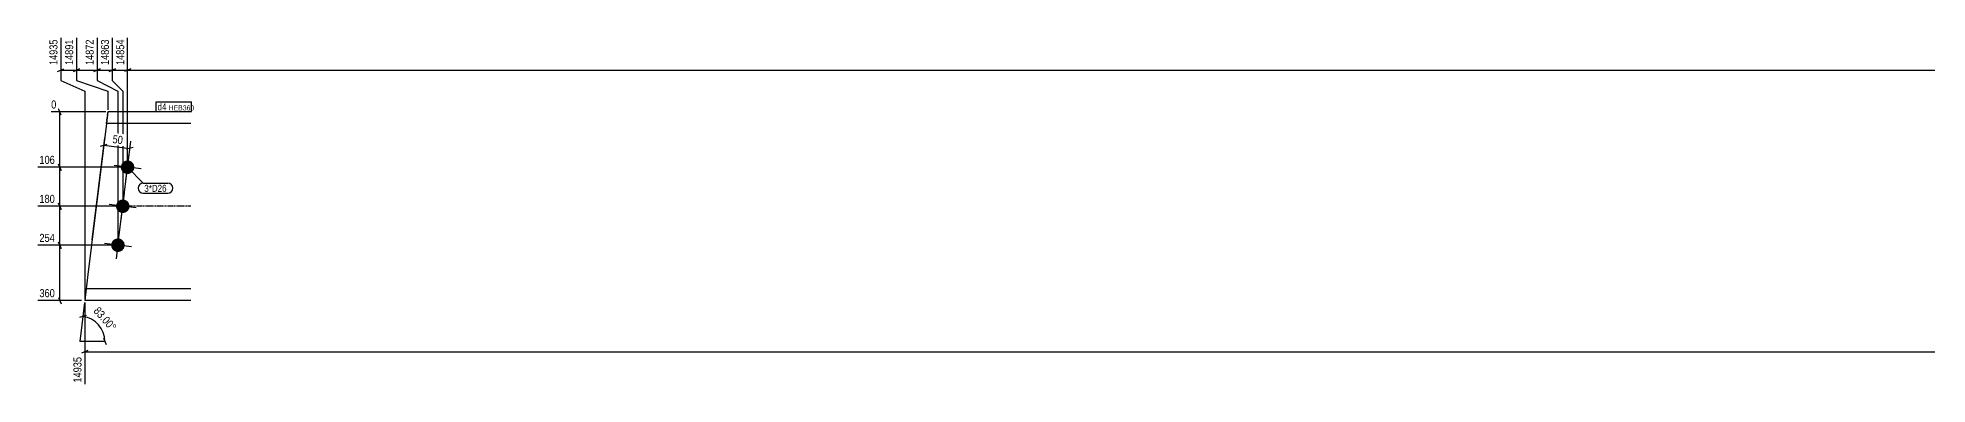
# Model space of a CAD drawing. Header units: millimetres. Extents: x 9 to 63589, y 10 to 4935.
# Drawn here: x 9 to 3614, y 32 to 693 of the extents above; entities that cross this region are included whole.
import ezdxf

# ---------------------------------------------------------------- set-up
doc = ezdxf.new("R2010")
doc.units = ezdxf.units.MM
doc.linetypes.add('DXK_LINE_DOT2', pattern=[3.9198, 1.9599, -1.9599])
doc.linetypes.add('DXK_LINE_DOT3', pattern=[5.9187, 2.979, -0.9799, 0.9799, -0.9799])
for name, color, linetype in [('MÅLSÆTNING', 7, 'Continuous'), ('STÅL', 7, 'Continuous'), ('TEKST', 7, 'Continuous')]:
    doc.layers.add(name, color=color, linetype=linetype)
doc.styles.add('Arial Narrow', font='ARIALN.TTF', dxfattribs={"height": 0.2})

msp = doc.modelspace()

# ---------------------------------------------------------------- hatches: boundary and pattern name
at = {"layer": 'STÅL', "linetype": 'Continuous'}
for points in [[(167.7, 447.2, -1), (193.5, 444, -1)], [(158.6, 372.8, -1), (184.4, 369.6, -1)], [(149.4, 298.3, -1), (175.2, 295.2, -1)]]:
    msp.add_hatch(color=96, dxfattribs=at).paths.add_polyline_path(points)

# ---------------------------------------------------------------- linework, layer by layer
at = {"layer": 'MÅLSÆTNING', "color": 7, "linetype": 'Continuous'}
for p, q in [((53.2, 692.3), (53.2, 610.9)), ((83.2, 692.3), (83.2, 610.9)), ((122.3, 692.3), (122.3, 610.9)), ((151.5, 692.3), (151.5, 610.9)), ((180.6, 449.6), (180.6, 692.3)), ((180.6, 449.6), (180.6, 692.3)), ((47.2, 628.5), (59.2, 633.3)), ((77.2, 628.5), (89.2, 633.3)), ((116.3, 628.5), (128.3, 633.3)), ((145.5, 628.5), (157.5, 633.3)), ((151.5, 630.9), (180.6, 630.9)), ((186.6, 633.3), (174.6, 628.5)), ((186.6, 633.3), (174.6, 628.5)), ((180.6, 630.9), (7482.1, 630.9)), ((83.2, 610.9), (143.2, 590.9)), ((83.2, 610.9), (143.2, 590.9)), ((122.3, 610.9), (162.3, 590.9)), ((122.3, 610.9), (162.3, 590.9)), ((143.2, 590.9), (143.2, 555.2)), ((143.2, 590.9), (143.2, 555.2)), ((151.5, 610.9), (171.5, 590.9)), ((151.5, 610.9), (171.5, 590.9)), ((162.3, 590.9), (162.3, 300.7)), ((162.3, 590.9), (162.3, 300.7)), ((171.5, 590.9), (171.5, 375.2)), ((171.5, 590.9), (171.5, 375.2)), ((139.2, 551.2), (34.9, 551.2)), ((53.9, 545.2), (49.1, 557.2)), ((51.5, 445.6), (51.5, 551.2)), ((113.2, 306.8), (137.1, 501.7)), ((129.1, 486), (141.6, 489.3)), ((135.4, 487.6), (185, 481.5)), ((162.8, 300.7), (186.7, 495.6)), ((191.3, 483.2), (178.8, 479.9)), ((176.6, 445.6), (9.6, 445.6)), ((176.6, 445.6), (9.6, 445.6)), ((49.1, 451.6), (53.9, 439.6)), ((53.9, 439.6), (49.1, 451.6)), ((167.5, 371.2), (9.6, 371.2)), ((53.9, 365.2), (49.1, 377.2)), ((51.5, 296.7), (51.5, 371.2)), ((158.3, 296.7), (9.6, 296.7)), ((158.3, 296.7), (9.6, 296.7)), ((49.1, 302.7), (53.9, 290.7)), ((53.9, 290.7), (49.1, 302.7)), ((51.5, 191.2), (51.5, 296.7)), ((92.8, 191.2), (9.6, 191.2)), ((49.1, 197.2), (53.9, 185.2)), ((98.5, 187.2), (95.3, 160.7)), ((99, 187.2), (99, 31.8)), ((101.5, 162.4), (89, 159.1)), ((95.3, 160.7), (89.4, 113.1)), ((137.4, 113.1), (89.4, 113.1)), ((135, 119.1), (139.8, 107.1)), ((105, 95.6), (93, 90.8)), ((99, 93.2), (9795.2, 93.2))]:
    msp.add_line(p, q, dxfattribs=at)
msp.add_arc((89.4, 113.1), 48, 0, 83, dxfattribs=at)
at = {"layer": 'STÅL', "color": 2, "linetype": 'Continuous'}
for p, q in [((143.2, 551.2), (140.4, 528.7)), ((301.2, 551.2), (143.2, 551.2)), ((140.4, 528.7), (105.1, 240.7)), ((301.2, 528.7), (140.4, 528.7)), ((105.1, 240.7), (99, 191.2)), ((301.2, 191.2), (99, 191.2)), ((301.2, 213.7), (101.8, 213.7))]:
    msp.add_line(p, q, dxfattribs=at)
at = {"layer": 'STÅL', "color": 7, "linetype": 'DXK_LINE_DOT2'}
msp.add_line((140.4, 528.7), (143.2, 551.2), dxfattribs=at)
at = {"layer": 'STÅL', "color": 96, "linetype": 'Continuous'}
for p, q in [((177.4, 419.8), (183.8, 471.4)), ((206.4, 442.5), (154.8, 448.8)), ((168.3, 345.4), (174.6, 397)), ((197.3, 368), (145.7, 374.4)), ((188.1, 293.6), (136.5, 299.9)), ((159.2, 270.9), (165.5, 322.6))]:
    msp.add_line(p, q, dxfattribs=at)
at = {"layer": 'STÅL', "color": 7, "linetype": 'DXK_LINE_DOT3'}
msp.add_line((301.2, 371.2), (81.1, 371.2), dxfattribs=at)

# ---------------------------------------------------------------- wipeouts: each hides what was drawn before it
at = {"color": 0}
msp.add_wipeout([(255.1, 398.6), (255.1, 412.6), (212.5, 412.6), (212.5, 398.6)], dxfattribs=at).dxf.layer = 'TEKST'

# ---------------------------------------------------------------- next in the draw order: wipeouts: each hides what was drawn before it
at = {"color": 0, "linetype": 'Continuous'}
for points in [[(177.4, 692.6), (155, 692.6), (155, 637.4), (177.4, 637.4)], [(47.9, 554.4), (47.9, 576.8), (31.7, 576.8), (31.7, 554.4)], [(45, 374.4), (45, 396.8), (9.3, 396.8), (9.3, 374.4)], [(45, 299.9), (45, 322.3), (9.3, 322.3), (9.3, 299.9)], [(45, 194.4), (45, 216.8), (9.3, 216.8), (9.3, 194.4)], [(95.8, 86.7), (73.4, 86.7), (73.4, 31.5), (95.8, 31.5)]]:
    msp.add_wipeout(points, dxfattribs=at).dxf.layer = 'MÅLSÆTNING'
at = {"color": 0}
for points, layer in [([(173.4, 486), (176.2, 508.2), (150.4, 511.4), (147.7, 489.1)], 'MÅLSÆTNING'), ([(149.2, 126.7), (166, 141.6), (127, 185.6), (110.2, 170.8)], 'MÅLSÆTNING'), ([(254.9, 554), (254.9, 568), (237.8, 568), (237.8, 554)], 'TEKST'), ([(255.1, 398.6), (255.1, 412.6), (212.5, 412.6), (212.5, 398.6)], 'TEKST')]:
    msp.add_wipeout(points, dxfattribs=at).dxf.layer = layer

# ---------------------------------------------------------------- next in the draw order: linework, layer by layer
at = {"layer": 'MÅLSÆTNING', "color": 7, "linetype": 'Continuous'}
for p, q in [((151.5, 692.3), (151.5, 610.9)), ((122.3, 630.9), (151.5, 630.9)), ((157.5, 633.3), (145.5, 628.5)), ((53.2, 610.9), (99, 590.9)), ((99, 590.9), (99, 195.2)), ((51.5, 371.2), (51.5, 445.6)), ((167.5, 371.2), (9.6, 371.2)), ((49.1, 377.2), (53.9, 365.2))]:
    msp.add_line(p, q, dxfattribs=at)
at = {"layer": 'TEKST', "color": 7, "linetype": 'Continuous'}
for p, q in [((180.6, 445.6), (210.1, 415)), ((210.1, 415), (257.5, 415)), ((210.1, 396.2), (257.5, 396.2))]:
    msp.add_line(p, q, dxfattribs=at)
for centre, start, end in [((210.1, 405.6), 90, 270), ((257.5, 405.6), 270, 90)]:
    msp.add_arc(centre, 9.4, start, end, dxfattribs=at)

# ---------------------------------------------------------------- next in the draw order: texts
at = {"layer": 'MÅLSÆTNING', "color": 3, "linetype": 'Continuous', "style": 'Arial Narrow'}
for s, p in [('14854', (174.2, 640.6)), ('14935', (92.6, 34.7))]:
    msp.add_text(s, height=15.27, rotation=90.0002, dxfattribs=at).set_placement(p)
for s, height, p in [('0', 15.3, (34.9, 557.6)), ('180', 15.27, (12.5, 377.6)), ('254', 15.27, (12.5, 303.1)), ('360', 15.27, (12.5, 197.6))]:
    msp.add_text(s, height=height, dxfattribs=at).set_placement(p)
at = {"layer": 'MÅLSÆTNING', "color": 3, "style": 'Arial Narrow'}
for s, rotation, p in [('50', -7.0015, (151.3, 491.9)), ('83.00°', -48.5009, (114.7, 170.5))]:
    msp.add_text(s, height=15.27, rotation=rotation, dxfattribs=at).set_placement(p)
at = {"layer": 'TEKST', "color": 3, "style": 'Arial Narrow'}
msp.add_text('3*D26', height=13.36, dxfattribs=at).set_placement((212.5, 398.6))

# ---------------------------------------------------------------- next in the draw order: wipeouts: each hides what was drawn before it
at = {"color": 0}
msp.add_wipeout([(254.9, 554), (254.9, 568), (237.8, 568), (237.8, 554)], dxfattribs=at).dxf.layer = 'TEKST'

# ---------------------------------------------------------------- next in the draw order: linework, layer by layer
at = {"layer": 'TEKST', "color": 7, "linetype": 'Continuous'}
msp.add_line((235.4, 551.6), (235.4, 570.4), dxfattribs=at)

# ---------------------------------------------------------------- next in the draw order: wipeouts: each hides what was drawn before it
at = {"color": 0, "linetype": 'Continuous'}
for points in [[(148.3, 692.6), (125.9, 692.6), (125.9, 637.4), (148.3, 637.4)], [(45, 448.8), (45, 471.2), (9.3, 471.2), (9.3, 448.8)]]:
    msp.add_wipeout(points, dxfattribs=at).dxf.layer = 'MÅLSÆTNING'
at = {"color": 0}
msp.add_wipeout([(299.9, 554), (299.9, 564), (259.1, 564), (259.1, 554)], dxfattribs=at).dxf.layer = 'TEKST'

# ---------------------------------------------------------------- next in the draw order: linework, layer by layer
at = {"layer": 'MÅLSÆTNING', "color": 7, "linetype": 'Continuous'}
for p, q in [((122.3, 692.3), (122.3, 610.9)), ((83.2, 630.9), (122.3, 630.9)), ((128.3, 633.3), (116.3, 628.5))]:
    msp.add_line(p, q, dxfattribs=at)

# ---------------------------------------------------------------- next in the draw order: texts
at = {"layer": 'MÅLSÆTNING', "color": 3, "linetype": 'Continuous', "style": 'Arial Narrow'}
msp.add_text('14863', height=15.27, rotation=90.0002, dxfattribs=at).set_placement((145.1, 640.6))
msp.add_text('106', height=15.27, dxfattribs=at).set_placement((12.5, 452))

# ---------------------------------------------------------------- next in the draw order: wipeouts: each hides what was drawn before it
at = {"color": 0}
msp.add_wipeout([(299.9, 554), (299.9, 564), (259.1, 564), (259.1, 554)], dxfattribs=at).dxf.layer = 'TEKST'

# ---------------------------------------------------------------- next in the draw order: linework, layer by layer
at = {"layer": 'TEKST', "color": 7, "linetype": 'Continuous'}
for p, q in [((235.4, 570.4), (302.3, 570.4)), ((235.4, 551.6), (302.3, 551.6)), ((302.3, 551.6), (302.3, 570.4))]:
    msp.add_line(p, q, dxfattribs=at)

# ---------------------------------------------------------------- next in the draw order: texts
at = {"layer": 'TEKST', "color": 3, "style": 'Arial Narrow'}
for s, height, p in [('d4', 13.36, (237.8, 554)), ('HEB360', 9.54, (259.1, 554))]:
    msp.add_text(s, height=height, dxfattribs=at).set_placement(p)

# ---------------------------------------------------------------- next in the draw order: wipeouts: each hides what was drawn before it
at = {"color": 0, "linetype": 'Continuous'}
msp.add_wipeout([(119.1, 692.6), (96.7, 692.6), (96.7, 637.4), (119.1, 637.4)], dxfattribs=at).dxf.layer = 'MÅLSÆTNING'

# ---------------------------------------------------------------- next in the draw order: linework, layer by layer
at = {"layer": 'MÅLSÆTNING', "color": 7, "linetype": 'Continuous'}
for p, q in [((83.2, 692.3), (83.2, 610.9)), ((53.2, 630.9), (83.2, 630.9)), ((89.2, 633.3), (77.2, 628.5))]:
    msp.add_line(p, q, dxfattribs=at)

# ---------------------------------------------------------------- next in the draw order: texts
at = {"layer": 'MÅLSÆTNING', "color": 3, "linetype": 'Continuous', "style": 'Arial Narrow'}
msp.add_text('14872', height=15.27, rotation=90.0002, dxfattribs=at).set_placement((115.9, 640.6))

# ---------------------------------------------------------------- next in the draw order: wipeouts: each hides what was drawn before it
at = {"color": 0, "linetype": 'Continuous'}
msp.add_wipeout([(80, 692.6), (57.6, 692.6), (57.6, 637.4), (80, 637.4)], dxfattribs=at).dxf.layer = 'MÅLSÆTNING'

# ---------------------------------------------------------------- next in the draw order: wipeouts: each hides what was drawn before it
msp.add_wipeout([(50, 692.6), (27.6, 692.6), (27.6, 637.4), (50, 637.4)], dxfattribs=at).dxf.layer = 'MÅLSÆTNING'

# ---------------------------------------------------------------- next in the draw order: texts
at = {"layer": 'MÅLSÆTNING', "color": 3, "linetype": 'Continuous', "style": 'Arial Narrow'}
for s, p in [('14935', (46.8, 640.6)), ('14891', (76.8, 640.6))]:
    msp.add_text(s, height=15.27, rotation=90.0002, dxfattribs=at).set_placement(p)

doc.saveas('drawing.dxf')
